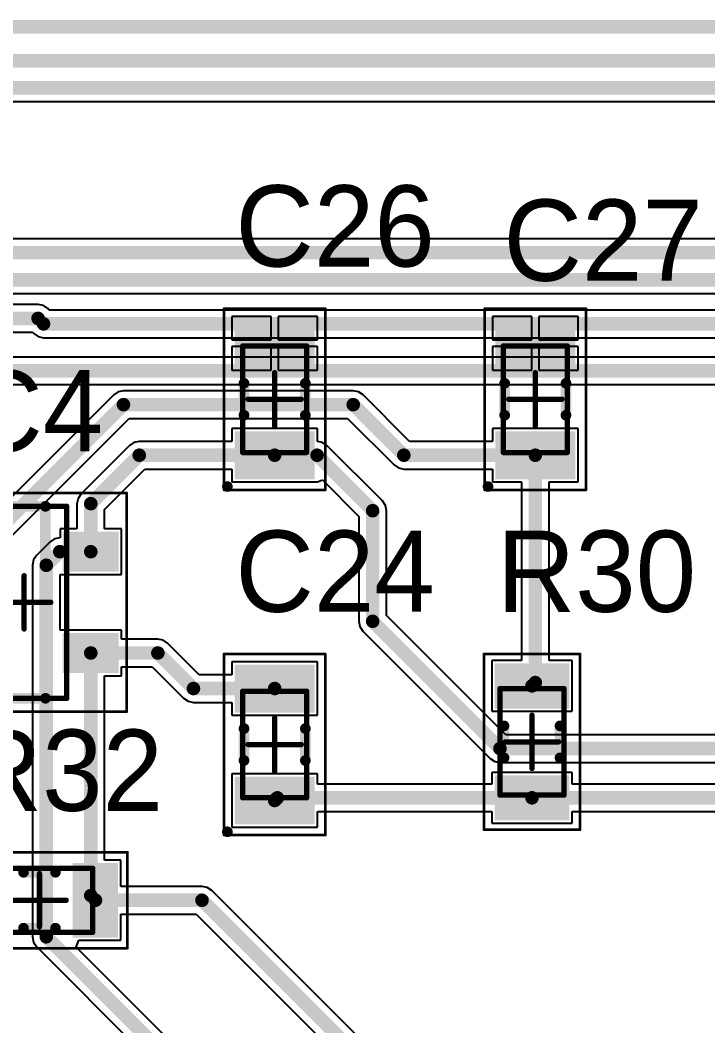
# Model space of a CAD drawing. Header units: millimetres. Extents: x 2.5 to 14.5, y 1.2 to 4.8.
# Drawn here: x 9.981 to 10.489, y 3.217 to 3.96 of the extents above; entities that cross this region are included whole.
import ezdxf

# ---------------------------------------------------------------- set-up
doc = ezdxf.new("R2010")
doc.units = ezdxf.units.MM
doc.header["$MEASUREMENT"] = 0
for name, color, linetype in [('BottomLayer', 5, 'Continuous'), ('ConnectLayer', 7, 'Continuous'), ('Mechanical13', 56, 'Continuous'), ('Mechanical15', 56, 'Continuous'), ('TopLayer', 1, 'Continuous'), ('TopOverlay', 2, 'Continuous'), ('TopPaste', 8, 'Continuous'), ('TopSolder', 216, 'Continuous')]:
    doc.layers.add(name, color=color, linetype=linetype)

# ---------------------------------------------------------------- blocks, each defined once
blk = doc.blocks.new('RESC_0805_2012_68')
at = {"layer": 'Mechanical13', "const_width": 0.00394}
for points in [[(-0.03937, 0.02362), (-0.03937, -0.02362)], [(0.03937, 0.02362), (-0.03937, 0.02362)], [(0.03937, 0.02362), (0.03937, -0.02362)], [(0.03937, -0.02362), (-0.03937, -0.02362)]]:
    blk.add_lwpolyline(points, dxfattribs=at)
at = {"layer": 'Mechanical13', "const_width": 0.00197}
for points in [[(-0.04035, 0.02362, 1), (-0.03839, 0.02362, 1)], [(-0.04035, 0.02362, 1), (-0.03839, 0.02362, 1)], [(0.03839, 0.02362, 1), (0.04035, 0.02362, 1)], [(0.03839, 0.02362, 1), (0.04035, 0.02362, 1)], [(-0.04035, -0.02362, 1), (-0.03839, -0.02362, 1)], [(-0.04035, -0.02362, 1), (-0.03839, -0.02362, 1)], [(0.03839, -0.02362, 1), (0.04035, -0.02362, 1)], [(0.03839, -0.02362, 1), (0.04035, -0.02362, 1)]]:
    blk.add_lwpolyline(points, format="xyb", close=True, dxfattribs=at)
at = {"layer": 'Mechanical15'}
for points, const_width in [([(-0.06496, 0.03543), (-0.06496, -0.03543)], 0.00197), ([(0.06496, 0.03543), (-0.06496, 0.03543)], 0.00197), ([(0.06496, 0.03543), (0.06496, -0.03543)], 0.00197), ([(0, 0.01968), (0, -0.01969)], 0.00394), ([(0.01968, 0), (-0.01969, 0)], 0.00394), ([(0.06496, -0.03543), (-0.06496, -0.03543)], 0.00197)]:
    blk.add_lwpolyline(points, dxfattribs=dict(at, const_width=const_width))
for points, const_width in [([(-0.06545, 0.03543, 1), (-0.06447, 0.03543, 1)], 0.000984), ([(-0.06545, 0.03543, 1), (-0.06447, 0.03543, 1)], 0.000984), ([(0.06447, 0.03543, 1), (0.06545, 0.03543, 1)], 0.000984), ([(0.06447, 0.03543, 1), (0.06545, 0.03543, 1)], 0.000984), ([(-0.00098, 0.01968, 1), (0.00098, 0.01968, 1)], 0.00197), ([(-0.02067, 0, 1), (-0.0187, 0, 1)], 0.00197), ([(0.0187, 0, 1), (0.02067, 0, 1)], 0.00197), ([(-0.00098, -0.01969, 1), (0.00098, -0.01969, 1)], 0.00197), ([(-0.06545, -0.03543, 1), (-0.06447, -0.03543, 1)], 0.000984), ([(-0.06545, -0.03543, 1), (-0.06447, -0.03543, 1)], 0.000984), ([(0.06447, -0.03543, 1), (0.06545, -0.03543, 1)], 0.000984), ([(0.06447, -0.03543, 1), (0.06545, -0.03543, 1)], 0.000984)]:
    blk.add_lwpolyline(points, format="xyb", close=True, dxfattribs=dict(at, const_width=const_width))
at = {"layer": 'TopLayer'}
for points in [[(-0.02756, -0.02461), (-0.02756, 0.02461), (-0.05512, -0.02461), (-0.05512, 0.02461)], [(0.05512, -0.02461), (0.05512, 0.02461), (0.02756, -0.02461), (0.02756, 0.02461)]]:
    blk.add_solid(points, dxfattribs=at)
at = {"layer": 'TopOverlay', "const_width": 0.00787}
for points in [[(0.01181, 0.02067), (-0.01181, 0.02067)], [(0.01181, -0.02067), (-0.01181, -0.02067)]]:
    blk.add_lwpolyline(points, dxfattribs=at)
at = {"layer": 'TopOverlay', "const_width": 0.00394}
for points in [[(-0.01378, 0.02067, 1), (-0.00984, 0.02067, 1)], [(0.00984, 0.02067, 1), (0.01378, 0.02067, 1)], [(-0.01378, -0.02067, 1), (-0.00984, -0.02067, 1)], [(0.00984, -0.02067, 1), (0.01378, -0.02067, 1)]]:
    blk.add_lwpolyline(points, format="xyb", close=True, dxfattribs=at)
at = {"layer": 'TopPaste'}
for points in [[(-0.02756, -0.02461), (-0.02756, 0.02461), (-0.05512, -0.02461), (-0.05512, 0.02461)], [(0.05512, -0.02461), (0.05512, 0.02461), (0.02756, -0.02461), (0.02756, 0.02461)]]:
    blk.add_solid(points, dxfattribs=at)
at = {"layer": 'TopSolder'}
for points in [[(-0.02461, -0.02756), (-0.02461, 0.02756), (-0.05807, -0.02756), (-0.05807, 0.02756)], [(0.05807, -0.02756), (0.05807, 0.02756), (0.02461, -0.02756), (0.02461, 0.02756)]]:
    blk.add_solid(points, dxfattribs=at)
blk = doc.blocks.new('RESC_0805_2012_70')
at = {"layer": 'Mechanical13', "const_width": 0.00394}
for points in [[(-0.03937, -0.02362), (-0.03937, 0.02362)], [(0.03937, 0.02362), (-0.03937, 0.02362)], [(0.03937, -0.02362), (0.03937, 0.02362)], [(0.03937, -0.02362), (-0.03937, -0.02362)]]:
    blk.add_lwpolyline(points, dxfattribs=at)
at = {"layer": 'Mechanical13', "const_width": 0.00197}
for points in [[(-0.04035, 0.02362, 1), (-0.03839, 0.02362, 1)], [(-0.04035, 0.02362, 1), (-0.03839, 0.02362, 1)], [(0.03839, 0.02362, 1), (0.04035, 0.02362, 1)], [(0.03839, 0.02362, 1), (0.04035, 0.02362, 1)], [(-0.04035, -0.02362, 1), (-0.03839, -0.02362, 1)], [(-0.04035, -0.02362, 1), (-0.03839, -0.02362, 1)], [(0.03839, -0.02362, 1), (0.04035, -0.02362, 1)], [(0.03839, -0.02362, 1), (0.04035, -0.02362, 1)]]:
    blk.add_lwpolyline(points, format="xyb", close=True, dxfattribs=at)
at = {"layer": 'Mechanical15'}
for points, const_width in [([(-0.06496, -0.03543), (-0.06496, 0.03543)], 0.00197), ([(0.06496, 0.03543), (-0.06496, 0.03543)], 0.00197), ([(0.06496, -0.03543), (0.06496, 0.03543)], 0.00197), ([(0, -0.01969), (0, 0.01968)], 0.00394), ([(0.01968, 0), (-0.01969, 0)], 0.00394), ([(0.06496, -0.03543), (-0.06496, -0.03543)], 0.00197)]:
    blk.add_lwpolyline(points, dxfattribs=dict(at, const_width=const_width))
for points, const_width in [([(-0.06545, 0.03543, 1), (-0.06447, 0.03543, 1)], 0.000984), ([(-0.06545, 0.03543, 1), (-0.06447, 0.03543, 1)], 0.000984), ([(0.06447, 0.03543, 1), (0.06545, 0.03543, 1)], 0.000984), ([(0.06447, 0.03543, 1), (0.06545, 0.03543, 1)], 0.000984), ([(-0.00098, 0.01968, 1), (0.00098, 0.01968, 1)], 0.00197), ([(-0.02067, 0, 1), (-0.0187, 0, 1)], 0.00197), ([(0.0187, 0, 1), (0.02067, 0, 1)], 0.00197), ([(-0.00098, -0.01969, 1), (0.00098, -0.01969, 1)], 0.00197), ([(-0.06545, -0.03543, 1), (-0.06447, -0.03543, 1)], 0.000984), ([(-0.06545, -0.03543, 1), (-0.06447, -0.03543, 1)], 0.000984), ([(0.06447, -0.03543, 1), (0.06545, -0.03543, 1)], 0.000984), ([(0.06447, -0.03543, 1), (0.06545, -0.03543, 1)], 0.000984)]:
    blk.add_lwpolyline(points, format="xyb", close=True, dxfattribs=dict(at, const_width=const_width))
at = {"layer": 'TopLayer'}
for points in [[(-0.02756, -0.02461), (-0.02756, 0.02461), (-0.05512, -0.02461), (-0.05512, 0.02461)], [(0.05512, -0.02461), (0.05512, 0.02461), (0.02756, -0.02461), (0.02756, 0.02461)]]:
    blk.add_solid(points, dxfattribs=at)
at = {"layer": 'TopOverlay', "const_width": 0.00787}
for points in [[(0.01181, 0.02067), (-0.01181, 0.02067)], [(0.01181, -0.02067), (-0.01181, -0.02067)]]:
    blk.add_lwpolyline(points, dxfattribs=at)
at = {"layer": 'TopOverlay', "const_width": 0.00394}
for points in [[(-0.01378, 0.02067, 1), (-0.00984, 0.02067, 1)], [(0.00984, 0.02067, 1), (0.01378, 0.02067, 1)], [(-0.01378, -0.02067, 1), (-0.00984, -0.02067, 1)], [(0.00984, -0.02067, 1), (0.01378, -0.02067, 1)]]:
    blk.add_lwpolyline(points, format="xyb", close=True, dxfattribs=at)
at = {"layer": 'TopPaste'}
for points in [[(-0.02756, -0.02461), (-0.02756, 0.02461), (-0.05512, -0.02461), (-0.05512, 0.02461)], [(0.05512, -0.02461), (0.05512, 0.02461), (0.02756, -0.02461), (0.02756, 0.02461)]]:
    blk.add_solid(points, dxfattribs=at)
at = {"layer": 'TopSolder'}
for points in [[(-0.02461, -0.02756), (-0.02461, 0.02756), (-0.05807, -0.02756), (-0.05807, 0.02756)], [(0.05807, -0.02756), (0.05807, 0.02756), (0.02461, -0.02756), (0.02461, 0.02756)]]:
    blk.add_solid(points, dxfattribs=at)
blk = doc.blocks.new('SOT95P245X110_5N_137')
at = {"layer": 'Mechanical13', "const_width": 0.00394}
for points in [[(-0.0315, 0.07087), (0.0315, 0.07087)], [(-0.0315, -0.07087), (-0.0315, 0.07087)], [(0.0315, -0.07087), (0.0315, 0.07087)], [(-0.0315, -0.07087), (0.0315, -0.07087)]]:
    blk.add_lwpolyline(points, dxfattribs=at)
at = {"layer": 'Mechanical13', "const_width": 0.00197}
for points in [[(-0.03248, 0.07087, 1), (-0.03051, 0.07087, 1)], [(-0.03248, 0.07087, 1), (-0.03051, 0.07087, 1)], [(0.03051, 0.07087, 1), (0.03248, 0.07087, 1)], [(0.03051, 0.07087, 1), (0.03248, 0.07087, 1)], [(-0.03248, -0.07087, 1), (-0.03051, -0.07087, 1)], [(-0.03248, -0.07087, 1), (-0.03051, -0.07087, 1)], [(0.03051, -0.07087, 1), (0.03248, -0.07087, 1)], [(0.03051, -0.07087, 1), (0.03248, -0.07087, 1)]]:
    blk.add_lwpolyline(points, format="xyb", close=True, dxfattribs=at)
at = {"layer": 'Mechanical15'}
for points, const_width in [([(-0.07579, 0.08071), (0.07579, 0.08071)], 0.00197), ([(-0.07579, -0.08071), (-0.07579, 0.08071)], 0.00197), ([(0.07579, -0.08071), (0.07579, 0.08071)], 0.00197), ([(0, -0.01968), (0, 0.01969)], 0.00394), ([(-0.01969, 0), (0.01968, 0)], 0.00394), ([(-0.07579, -0.08071), (0.07579, -0.08071)], 0.00197)]:
    blk.add_lwpolyline(points, dxfattribs=dict(at, const_width=const_width))
for points, const_width in [([(-0.07628, 0.08071, 1), (-0.0753, 0.08071, 1)], 0.000984), ([(-0.07628, 0.08071, 1), (-0.0753, 0.08071, 1)], 0.000984), ([(0.07529, 0.08071, 1), (0.07628, 0.08071, 1)], 0.000984), ([(0.07529, 0.08071, 1), (0.07628, 0.08071, 1)], 0.000984), ([(-0.00098, 0.01969, 1), (0.00098, 0.01969, 1)], 0.00197), ([(-0.02067, 0, 1), (-0.0187, 0, 1)], 0.00197), ([(0.0187, 0, 1), (0.02067, 0, 1)], 0.00197), ([(-0.00098, -0.01968, 1), (0.00098, -0.01968, 1)], 0.00197), ([(-0.07628, -0.08071, 1), (-0.0753, -0.08071, 1)], 0.000984), ([(-0.07628, -0.08071, 1), (-0.0753, -0.08071, 1)], 0.000984), ([(0.07529, -0.08071, 1), (0.07628, -0.08071, 1)], 0.000984), ([(0.07529, -0.08071, 1), (0.07628, -0.08071, 1)], 0.000984)]:
    blk.add_lwpolyline(points, format="xyb", close=True, dxfattribs=dict(at, const_width=const_width))
at = {"layer": 'TopLayer'}
for points in [[(-0.0315, 0.02559), (-0.0315, 0.04921), (-0.06693, 0.02559), (-0.06693, 0.04921)], [(0.06693, 0.02559), (0.06693, 0.04921), (0.0315, 0.02559), (0.0315, 0.04921)], [(-0.0315, -0.01181), (-0.0315, 0.01181), (-0.06693, -0.01181), (-0.06693, 0.01181)], [(-0.0315, -0.04921), (-0.0315, -0.02559), (-0.06693, -0.04921), (-0.06693, -0.02559)], [(0.06693, -0.04921), (0.06693, -0.02559), (0.0315, -0.04921), (0.0315, -0.02559)]]:
    blk.add_solid(points, dxfattribs=at)
at = {"layer": 'TopOverlay'}
for points, const_width in [([(-0.04429, 0.07087, 1), (-0.05413, 0.07087, 1)], 0.00984), ([(-0.05659, 0.07087, 1), (-0.05167, 0.07087, 1)], 0.00492), ([(-0.04675, 0.07087, 1), (-0.04183, 0.07087, 1)], 0.00492), ([(-0.01772, 0.07087, 1), (-0.01378, 0.07087, 1)], 0.00394), ([(-0.01772, 0.07087, 1), (-0.01378, 0.07087, 1)], 0.00394), ([(0.01378, 0.07087, 1), (0.01772, 0.07087, 1)], 0.00394), ([(0.01378, 0.07087, 1), (0.01772, 0.07087, 1)], 0.00394), ([(-0.01772, -0.07087, 1), (-0.01378, -0.07087, 1)], 0.00394), ([(-0.01772, -0.07087, 1), (-0.01378, -0.07087, 1)], 0.00394), ([(0.01378, -0.07087, 1), (0.01772, -0.07087, 1)], 0.00394), ([(0.01378, -0.07087, 1), (0.01772, -0.07087, 1)], 0.00394)]:
    blk.add_lwpolyline(points, format="xyb", close=True, dxfattribs=dict(at, const_width=const_width))
at = {"layer": 'TopOverlay', "const_width": 0.00787}
for points in [[(-0.01575, -0.07087), (-0.01575, 0.07087)], [(-0.01575, 0.07087), (0.01575, 0.07087)], [(0.01575, -0.07087), (0.01575, 0.07087)], [(-0.01575, -0.07087), (0.01575, -0.07087)]]:
    blk.add_lwpolyline(points, dxfattribs=at)
at = {"layer": 'TopPaste'}
for points in [[(-0.0315, 0.02559), (-0.0315, 0.04921), (-0.06693, 0.02559), (-0.06693, 0.04921)], [(0.06693, 0.02559), (0.06693, 0.04921), (0.0315, 0.02559), (0.0315, 0.04921)], [(-0.0315, -0.01181), (-0.0315, 0.01181), (-0.06693, -0.01181), (-0.06693, 0.01181)], [(-0.0315, -0.04921), (-0.0315, -0.02559), (-0.06693, -0.04921), (-0.06693, -0.02559)], [(0.06693, -0.04921), (0.06693, -0.02559), (0.0315, -0.04921), (0.0315, -0.02559)]]:
    blk.add_solid(points, dxfattribs=at)
at = {"layer": 'TopSolder'}
for points in [[(-0.02854, 0.02264), (-0.02854, 0.05217), (-0.06988, 0.02264), (-0.06988, 0.05217)], [(0.06988, 0.02264), (0.06988, 0.05217), (0.02854, 0.02264), (0.02854, 0.05217)], [(-0.02854, -0.01476), (-0.02854, 0.01476), (-0.06988, -0.01476), (-0.06988, 0.01476)], [(-0.02854, -0.05217), (-0.02854, -0.02264), (-0.06988, -0.05217), (-0.06988, -0.02264)], [(0.06988, -0.05217), (0.06988, -0.02264), (0.02854, -0.05217), (0.02854, -0.02264)]]:
    blk.add_solid(points, dxfattribs=at)
blk = doc.blocks.new('CAPCP2012X06N_178')
at = {"layer": 'Mechanical13', "const_width": 0.00394}
for points in [[(-0.03937, 0.02362), (-0.03937, -0.02362)], [(-0.03937, 0.02362), (0.03937, 0.02362)], [(0.03937, 0.02362), (0.03937, -0.02362)], [(-0.03937, -0.02362), (0.03937, -0.02362)]]:
    blk.add_lwpolyline(points, dxfattribs=at)
at = {"layer": 'Mechanical13', "const_width": 0.00197}
for points in [[(-0.04035, 0.02362, 1), (-0.03839, 0.02362, 1)], [(-0.04035, 0.02362, 1), (-0.03839, 0.02362, 1)], [(0.03839, 0.02362, 1), (0.04035, 0.02362, 1)], [(0.03839, 0.02362, 1), (0.04035, 0.02362, 1)], [(-0.04035, -0.02362, 1), (-0.03839, -0.02362, 1)], [(-0.04035, -0.02362, 1), (-0.03839, -0.02362, 1)], [(0.03839, -0.02362, 1), (0.04035, -0.02362, 1)], [(0.03839, -0.02362, 1), (0.04035, -0.02362, 1)]]:
    blk.add_lwpolyline(points, format="xyb", close=True, dxfattribs=at)
at = {"layer": 'Mechanical15'}
for points, const_width in [([(-0.06693, 0.0374), (-0.06693, -0.0374)], 0.00197), ([(-0.06693, 0.0374), (0.06693, 0.0374)], 0.00197), ([(0.06693, 0.0374), (0.06693, -0.0374)], 0.00197), ([(0, 0.01969), (0, -0.01968)], 0.00394), ([(-0.01969, 0), (0.01969, 0)], 0.00394), ([(-0.06693, -0.0374), (0.06693, -0.0374)], 0.00197)]:
    blk.add_lwpolyline(points, dxfattribs=dict(at, const_width=const_width))
for points, const_width in [([(-0.06742, 0.0374, 1), (-0.06644, 0.0374, 1)], 0.000984), ([(-0.06742, 0.0374, 1), (-0.06644, 0.0374, 1)], 0.000984), ([(0.06644, 0.0374, 1), (0.06742, 0.0374, 1)], 0.000984), ([(0.06644, 0.0374, 1), (0.06742, 0.0374, 1)], 0.000984), ([(-0.00098, 0.01969, 1), (0.00098, 0.01969, 1)], 0.00197), ([(-0.02067, 0, 1), (-0.0187, 0, 1)], 0.00197), ([(0.0187, 0, 1), (0.02067, 0, 1)], 0.00197), ([(-0.00098, -0.01968, 1), (0.00098, -0.01968, 1)], 0.00197), ([(-0.06742, -0.0374, 1), (-0.06644, -0.0374, 1)], 0.000984), ([(-0.06742, -0.0374, 1), (-0.06644, -0.0374, 1)], 0.000984), ([(0.06644, -0.0374, 1), (0.06742, -0.0374, 1)], 0.000984), ([(0.06644, -0.0374, 1), (0.06742, -0.0374, 1)], 0.000984)]:
    blk.add_lwpolyline(points, format="xyb", close=True, dxfattribs=dict(at, const_width=const_width))
at = {"layer": 'TopLayer'}
for points in [[(-0.02657, -0.02658), (-0.02657, 0.02657), (-0.0561, -0.02658), (-0.0561, 0.02657)], [(0.0561, -0.02658), (0.0561, 0.02657), (0.02657, -0.02658), (0.02657, 0.02657)]]:
    blk.add_solid(points, dxfattribs=at)
at = {"layer": 'TopOverlay'}
for points, const_width in [([(-0.06249, 0.03493, 1), (-0.06642, 0.03493, 1)], 0.00394), ([(-0.06741, 0.03493, 1), (-0.06544, 0.03493, 1)], 0.00197), ([(-0.06347, 0.03493, 1), (-0.0615, 0.03493, 1)], 0.00197), ([(-0.01378, 0.02264, 1), (-0.00984, 0.02264, 1)], 0.00394), ([(0.00984, 0.02264, 1), (0.01378, 0.02264, 1)], 0.00394), ([(-0.01378, -0.02264, 1), (-0.00984, -0.02264, 1)], 0.00394), ([(0.00984, -0.02264, 1), (0.01378, -0.02264, 1)], 0.00394)]:
    blk.add_lwpolyline(points, format="xyb", close=True, dxfattribs=dict(at, const_width=const_width))
at = {"layer": 'TopOverlay', "const_width": 0.00787}
for points in [[(-0.01181, 0.02264), (0.01181, 0.02264)], [(-0.01181, -0.02264), (0.01181, -0.02264)]]:
    blk.add_lwpolyline(points, dxfattribs=at)
at = {"layer": 'TopPaste'}
for points in [[(-0.02657, -0.02658), (-0.02657, 0.02657), (-0.0561, -0.02658), (-0.0561, 0.02657)], [(0.0561, -0.02658), (0.0561, 0.02657), (0.02657, -0.02658), (0.02657, 0.02657)]]:
    blk.add_solid(points, dxfattribs=at)
at = {"layer": 'TopSolder'}
for points in [[(-0.02362, -0.02953), (-0.02362, 0.02953), (-0.05905, -0.02953), (-0.05905, 0.02953)], [(0.05905, -0.02953), (0.05905, 0.02953), (0.02362, -0.02953), (0.02362, 0.02953)]]:
    blk.add_solid(points, dxfattribs=at)
blk = doc.blocks.new('CAPCP2012X06N_179')
at = {"layer": 'Mechanical13', "const_width": 0.00394}
for points in [[(-0.03937, 0.02362), (-0.03937, -0.02362)], [(-0.03937, 0.02362), (0.03937, 0.02362)], [(0.03937, 0.02362), (0.03937, -0.02362)], [(-0.03937, -0.02362), (0.03937, -0.02362)]]:
    blk.add_lwpolyline(points, dxfattribs=at)
at = {"layer": 'Mechanical13', "const_width": 0.00197}
for points in [[(-0.04035, 0.02362, 1), (-0.03839, 0.02362, 1)], [(-0.04035, 0.02362, 1), (-0.03839, 0.02362, 1)], [(0.03839, 0.02362, 1), (0.04035, 0.02362, 1)], [(0.03839, 0.02362, 1), (0.04035, 0.02362, 1)], [(-0.04035, -0.02362, 1), (-0.03839, -0.02362, 1)], [(-0.04035, -0.02362, 1), (-0.03839, -0.02362, 1)], [(0.03839, -0.02362, 1), (0.04035, -0.02362, 1)], [(0.03839, -0.02362, 1), (0.04035, -0.02362, 1)]]:
    blk.add_lwpolyline(points, format="xyb", close=True, dxfattribs=at)
at = {"layer": 'Mechanical15'}
for points, const_width in [([(-0.06693, 0.0374), (-0.06693, -0.0374)], 0.00197), ([(-0.06693, 0.0374), (0.06693, 0.0374)], 0.00197), ([(0.06693, 0.0374), (0.06693, -0.0374)], 0.00197), ([(0, 0.01969), (0, -0.01968)], 0.00394), ([(-0.01969, 0), (0.01969, 0)], 0.00394), ([(-0.06693, -0.0374), (0.06693, -0.0374)], 0.00197)]:
    blk.add_lwpolyline(points, dxfattribs=dict(at, const_width=const_width))
for points, const_width in [([(-0.06742, 0.0374, 1), (-0.06644, 0.0374, 1)], 0.000984), ([(-0.06742, 0.0374, 1), (-0.06644, 0.0374, 1)], 0.000984), ([(0.06644, 0.0374, 1), (0.06742, 0.0374, 1)], 0.000984), ([(0.06644, 0.0374, 1), (0.06742, 0.0374, 1)], 0.000984), ([(-0.00098, 0.01969, 1), (0.00098, 0.01969, 1)], 0.00197), ([(-0.02067, 0, 1), (-0.0187, 0, 1)], 0.00197), ([(0.0187, 0, 1), (0.02067, 0, 1)], 0.00197), ([(-0.00098, -0.01968, 1), (0.00098, -0.01968, 1)], 0.00197), ([(-0.06742, -0.0374, 1), (-0.06644, -0.0374, 1)], 0.000984), ([(-0.06742, -0.0374, 1), (-0.06644, -0.0374, 1)], 0.000984), ([(0.06644, -0.0374, 1), (0.06742, -0.0374, 1)], 0.000984), ([(0.06644, -0.0374, 1), (0.06742, -0.0374, 1)], 0.000984)]:
    blk.add_lwpolyline(points, format="xyb", close=True, dxfattribs=dict(at, const_width=const_width))
at = {"layer": 'TopLayer'}
for points in [[(-0.02657, -0.02658), (-0.02657, 0.02657), (-0.0561, -0.02658), (-0.0561, 0.02657)], [(0.0561, -0.02658), (0.0561, 0.02657), (0.02657, -0.02658), (0.02657, 0.02657)]]:
    blk.add_solid(points, dxfattribs=at)
at = {"layer": 'TopOverlay'}
for points, const_width in [([(-0.06249, 0.03493, 1), (-0.06642, 0.03493, 1)], 0.00394), ([(-0.06741, 0.03493, 1), (-0.06544, 0.03493, 1)], 0.00197), ([(-0.06347, 0.03493, 1), (-0.0615, 0.03493, 1)], 0.00197), ([(-0.01378, 0.02264, 1), (-0.00984, 0.02264, 1)], 0.00394), ([(0.00984, 0.02264, 1), (0.01378, 0.02264, 1)], 0.00394), ([(-0.01378, -0.02264, 1), (-0.00984, -0.02264, 1)], 0.00394), ([(0.00984, -0.02264, 1), (0.01378, -0.02264, 1)], 0.00394)]:
    blk.add_lwpolyline(points, format="xyb", close=True, dxfattribs=dict(at, const_width=const_width))
at = {"layer": 'TopOverlay', "const_width": 0.00787}
for points in [[(-0.01181, 0.02264), (0.01181, 0.02264)], [(-0.01181, -0.02264), (0.01181, -0.02264)]]:
    blk.add_lwpolyline(points, dxfattribs=at)
at = {"layer": 'TopPaste'}
for points in [[(-0.02657, -0.02658), (-0.02657, 0.02657), (-0.0561, -0.02658), (-0.0561, 0.02657)], [(0.0561, -0.02658), (0.0561, 0.02657), (0.02657, -0.02658), (0.02657, 0.02657)]]:
    blk.add_solid(points, dxfattribs=at)
at = {"layer": 'TopSolder'}
for points in [[(-0.02362, -0.02953), (-0.02362, 0.02953), (-0.05905, -0.02953), (-0.05905, 0.02953)], [(0.05905, -0.02953), (0.05905, 0.02953), (0.02362, -0.02953), (0.02362, 0.02953)]]:
    blk.add_solid(points, dxfattribs=at)
blk = doc.blocks.new('CAPCP2012X06N_181')
at = {"layer": 'Mechanical13', "const_width": 0.00394}
for points in [[(-0.03937, 0.02362), (-0.03937, -0.02362)], [(-0.03937, 0.02362), (0.03937, 0.02362)], [(0.03937, 0.02362), (0.03937, -0.02362)], [(-0.03937, -0.02362), (0.03937, -0.02362)]]:
    blk.add_lwpolyline(points, dxfattribs=at)
at = {"layer": 'Mechanical13', "const_width": 0.00197}
for points in [[(-0.04035, 0.02362, 1), (-0.03839, 0.02362, 1)], [(-0.04035, 0.02362, 1), (-0.03839, 0.02362, 1)], [(0.03839, 0.02362, 1), (0.04035, 0.02362, 1)], [(0.03839, 0.02362, 1), (0.04035, 0.02362, 1)], [(-0.04035, -0.02362, 1), (-0.03839, -0.02362, 1)], [(-0.04035, -0.02362, 1), (-0.03839, -0.02362, 1)], [(0.03839, -0.02362, 1), (0.04035, -0.02362, 1)], [(0.03839, -0.02362, 1), (0.04035, -0.02362, 1)]]:
    blk.add_lwpolyline(points, format="xyb", close=True, dxfattribs=at)
at = {"layer": 'Mechanical15'}
for points, const_width in [([(-0.06693, 0.0374), (-0.06693, -0.0374)], 0.00197), ([(-0.06693, 0.0374), (0.06693, 0.0374)], 0.00197), ([(0.06693, 0.0374), (0.06693, -0.0374)], 0.00197), ([(0, 0.01969), (0, -0.01968)], 0.00394), ([(-0.01969, 0), (0.01969, 0)], 0.00394), ([(-0.06693, -0.0374), (0.06693, -0.0374)], 0.00197)]:
    blk.add_lwpolyline(points, dxfattribs=dict(at, const_width=const_width))
for points, const_width in [([(-0.06742, 0.0374, 1), (-0.06644, 0.0374, 1)], 0.000984), ([(-0.06742, 0.0374, 1), (-0.06644, 0.0374, 1)], 0.000984), ([(0.06644, 0.0374, 1), (0.06742, 0.0374, 1)], 0.000984), ([(0.06644, 0.0374, 1), (0.06742, 0.0374, 1)], 0.000984), ([(-0.00098, 0.01969, 1), (0.00098, 0.01969, 1)], 0.00197), ([(-0.02067, 0, 1), (-0.0187, 0, 1)], 0.00197), ([(0.0187, 0, 1), (0.02067, 0, 1)], 0.00197), ([(-0.00098, -0.01968, 1), (0.00098, -0.01968, 1)], 0.00197), ([(-0.06742, -0.0374, 1), (-0.06644, -0.0374, 1)], 0.000984), ([(-0.06742, -0.0374, 1), (-0.06644, -0.0374, 1)], 0.000984), ([(0.06644, -0.0374, 1), (0.06742, -0.0374, 1)], 0.000984), ([(0.06644, -0.0374, 1), (0.06742, -0.0374, 1)], 0.000984)]:
    blk.add_lwpolyline(points, format="xyb", close=True, dxfattribs=dict(at, const_width=const_width))
at = {"layer": 'TopLayer'}
for points in [[(-0.02657, -0.02658), (-0.02657, 0.02657), (-0.0561, -0.02658), (-0.0561, 0.02657)], [(0.0561, -0.02658), (0.0561, 0.02657), (0.02657, -0.02658), (0.02657, 0.02657)]]:
    blk.add_solid(points, dxfattribs=at)
at = {"layer": 'TopOverlay'}
for points, const_width in [([(-0.06249, 0.03493, 1), (-0.06642, 0.03493, 1)], 0.00394), ([(-0.06741, 0.03493, 1), (-0.06544, 0.03493, 1)], 0.00197), ([(-0.06347, 0.03493, 1), (-0.0615, 0.03493, 1)], 0.00197), ([(-0.01378, 0.02264, 1), (-0.00984, 0.02264, 1)], 0.00394), ([(0.00984, 0.02264, 1), (0.01378, 0.02264, 1)], 0.00394), ([(-0.01378, -0.02264, 1), (-0.00984, -0.02264, 1)], 0.00394), ([(0.00984, -0.02264, 1), (0.01378, -0.02264, 1)], 0.00394)]:
    blk.add_lwpolyline(points, format="xyb", close=True, dxfattribs=dict(at, const_width=const_width))
at = {"layer": 'TopOverlay', "const_width": 0.00787}
for points in [[(-0.01181, 0.02264), (0.01181, 0.02264)], [(-0.01181, -0.02264), (0.01181, -0.02264)]]:
    blk.add_lwpolyline(points, dxfattribs=at)
at = {"layer": 'TopPaste'}
for points in [[(-0.02657, -0.02658), (-0.02657, 0.02657), (-0.0561, -0.02658), (-0.0561, 0.02657)], [(0.0561, -0.02658), (0.0561, 0.02657), (0.02657, -0.02658), (0.02657, 0.02657)]]:
    blk.add_solid(points, dxfattribs=at)
at = {"layer": 'TopSolder'}
for points in [[(-0.02362, -0.02953), (-0.02362, 0.02953), (-0.05905, -0.02953), (-0.05905, 0.02953)], [(0.05905, -0.02953), (0.05905, 0.02953), (0.02362, -0.02953), (0.02362, 0.02953)]]:
    blk.add_solid(points, dxfattribs=at)

msp = doc.modelspace()

# ---------------------------------------------------------------- linework, layer by layer
at = {"layer": 'BottomLayer', "const_width": 0.01}
for points in [[(8.39, 3.955), (12.127, 3.955)], [(8.39328, 3.93), (12.154, 3.93)], [(8.40157, 3.91), (12.19, 3.91)], [(8.30812, 3.78826), (12.21274, 3.78826)], [(8.3164, 3.76826), (11.70019, 3.76826)], [(8.31611, 3.73969), (9.99394, 3.73969)], [(9.99394, 3.73969), (9.99796, 3.73566)], [(9.99796, 3.73566), (11.68374, 3.73566)], [(9.40173, 3.70098), (10.55161, 3.70098)]]:
    msp.add_lwpolyline(points, dxfattribs=at)
at = {"layer": 'BottomLayer', "const_width": 0.005}
for points in [[(9.99144, 3.73969, 1), (9.99644, 3.73969, 1)], [(9.99144, 3.73969, 1), (9.99644, 3.73969, 1)], [(9.99546, 3.73566, 1), (10.00046, 3.73566, 1)], [(9.99546, 3.73566, 1), (10.00046, 3.73566, 1)]]:
    msp.add_lwpolyline(points, format="xyb", close=True, dxfattribs=at)
at = {"layer": 'ConnectLayer'}
for p, q in [((8.40579, 3.8998), (12.18578, 3.8998)), ((12.21274, 3.79846), (8.31152, 3.79846)), ((8.32079, 3.75807), (11.66904, 3.75807)), ((9.99394, 3.74988), (8.31951, 3.74988)), ((9.99784, 3.74911), (9.99394, 3.74988)), ((10.00115, 3.7469), (9.99784, 3.74911)), ((10.00218, 3.74586), (10.00115, 3.7469)), ((11.66434, 3.74586), (10.00218, 3.74586)), ((10.16616, 3.7411), (10.13709, 3.7411)), ((10.13709, 3.7411), (10.13709, 3.72384)), ((10.16616, 3.72384), (10.16616, 3.7411)), ((10.20024, 3.7411), (10.17116, 3.7411)), ((10.17116, 3.7411), (10.17116, 3.72384)), ((10.20024, 3.72384), (10.20024, 3.7411)), ((10.35861, 3.7411), (10.32953, 3.7411)), ((10.32953, 3.7411), (10.32953, 3.72384)), ((10.35861, 3.72384), (10.35861, 3.7411)), ((10.39268, 3.7411), (10.36361, 3.7411)), ((10.36361, 3.7411), (10.36361, 3.72384)), ((10.39268, 3.72384), (10.39268, 3.7411)), ((9.39471, 3.72949), (9.98971, 3.72949)), ((9.98971, 3.72949), (9.99075, 3.72845)), ((9.99075, 3.72845), (9.99406, 3.72624)), ((9.99406, 3.72624), (9.99796, 3.72547)), ((9.99796, 3.72547), (10.53483, 3.72547)), ((10.13709, 3.72384), (10.16616, 3.72384)), ((10.17116, 3.72384), (10.20024, 3.72384)), ((10.32953, 3.72384), (10.35861, 3.72384)), ((10.36361, 3.72384), (10.39268, 3.72384)), ((10.16616, 3.71884), (10.13709, 3.71884)), ((10.13709, 3.71884), (10.13709, 3.70157)), ((10.16616, 3.70157), (10.16616, 3.71884)), ((10.20024, 3.71884), (10.17116, 3.71884)), ((10.17116, 3.71884), (10.17116, 3.70157)), ((10.20024, 3.70157), (10.20024, 3.71884)), ((10.35861, 3.71884), (10.32953, 3.71884)), ((10.32953, 3.71884), (10.32953, 3.70157)), ((10.35861, 3.70157), (10.35861, 3.71884)), ((10.39268, 3.71884), (10.36361, 3.71884)), ((10.36361, 3.71884), (10.36361, 3.70157)), ((10.39268, 3.70157), (10.39268, 3.71884)), ((10.52874, 3.71118), (9.40596, 3.71118)), ((10.13709, 3.70157), (10.16616, 3.70157)), ((10.17116, 3.70157), (10.20024, 3.70157)), ((10.32953, 3.70157), (10.35861, 3.70157)), ((10.36361, 3.70157), (10.39268, 3.70157)), ((9.40382, 3.69078), (10.52874, 3.69078)), ((10.0531, 3.68542), (10.04979, 3.68321)), ((10.057, 3.6862), (10.0531, 3.68542)), ((10.22666, 3.6862), (10.057, 3.6862)), ((10.23056, 3.68542), (10.22666, 3.6862)), ((10.23387, 3.68321), (10.23056, 3.68542)), ((10.04979, 3.68321), (9.95079, 3.58421)), ((10.26822, 3.64886), (10.23387, 3.68321)), ((9.95716, 3.56175), (10.06122, 3.6658)), ((10.06122, 3.6658), (10.22244, 3.6658)), ((10.22244, 3.6658), (10.25679, 3.63145)), ((10.20024, 3.65843), (10.13709, 3.65843)), ((10.13709, 3.65843), (10.13709, 3.64886)), ((10.20024, 3.64881), (10.20024, 3.65843)), ((10.39268, 3.65843), (10.32953, 3.65843)), ((10.32953, 3.65843), (10.32953, 3.64886)), ((10.39268, 3.6189), (10.39268, 3.65843)), ((10.06476, 3.64808), (10.06145, 3.64587)), ((10.06866, 3.64886), (10.06476, 3.64808)), ((10.13709, 3.64886), (10.06866, 3.64886)), ((10.2039, 3.64808), (10.20024, 3.64881)), ((10.20721, 3.64587), (10.2039, 3.64808)), ((10.32953, 3.64886), (10.26822, 3.64886)), ((10.06145, 3.64587), (10.02566, 3.61008)), ((10.24821, 3.60487), (10.20721, 3.64587)), ((10.04307, 3.59865), (10.07289, 3.62847)), ((10.07289, 3.62847), (10.13709, 3.62847)), ((10.13709, 3.62847), (10.13709, 3.6189)), ((10.25679, 3.63145), (10.2601, 3.62924)), ((10.2601, 3.62924), (10.264, 3.62847)), ((10.264, 3.62847), (10.32953, 3.62847)), ((10.32953, 3.62847), (10.32953, 3.6189)), ((10.13709, 3.6189), (10.20024, 3.6189)), ((10.20024, 3.6189), (10.20385, 3.62039)), ((10.20024, 3.6189), (10.20024, 3.6189)), ((10.20385, 3.62039), (10.2308, 3.59344)), ((10.32953, 3.6189), (10.35091, 3.6189)), ((10.35091, 3.6189), (10.35091, 3.48709)), ((10.3713, 3.48709), (10.3713, 3.6189)), ((10.3713, 3.6189), (10.39268, 3.6189)), ((10.02566, 3.61008), (10.02345, 3.60678)), ((10.02345, 3.60678), (10.02268, 3.60287)), ((10.02268, 3.60287), (10.02268, 3.58421)), ((10.25042, 3.60156), (10.24821, 3.60487)), ((10.04307, 3.58421), (10.04307, 3.59865)), ((10.2512, 3.59766), (10.25042, 3.60156)), ((10.2512, 3.52022), (10.2512, 3.59766)), ((10.2308, 3.59344), (10.2308, 3.516)), ((10.02268, 3.58421), (10.01016, 3.58421)), ((10.01016, 3.58421), (10.01016, 3.5776)), ((10.05559, 3.58421), (10.04307, 3.58421)), ((10.05559, 3.55059), (10.05559, 3.58421)), ((10.00279, 3.57461), (9.99279, 3.56461)), ((10.0061, 3.57682), (10.00279, 3.57461)), ((10.01, 3.5776), (10.0061, 3.57682)), ((10.01016, 3.5776), (10.01, 3.5776)), ((9.99058, 3.5613), (9.9898, 3.5574)), ((9.99279, 3.56461), (9.99058, 3.5613)), ((9.9898, 3.5574), (9.9898, 3.283)), ((10.0102, 3.50941), (10.0102, 3.55059)), ((10.0102, 3.55059), (10.05559, 3.55059)), ((10.2308, 3.516), (10.23158, 3.5121)), ((10.33922, 3.4322), (10.2512, 3.52022)), ((10.05559, 3.50941), (10.0102, 3.50941)), ((10.05559, 3.50279), (10.05559, 3.50941)), ((10.23158, 3.5121), (10.23379, 3.50879)), ((10.23379, 3.50879), (10.32779, 3.41479)), ((10.0824, 3.50279), (10.05559, 3.50279)), ((10.0863, 3.50202), (10.0824, 3.50279)), ((10.08961, 3.49981), (10.0863, 3.50202)), ((10.11289, 3.47653), (10.08961, 3.49981)), ((10.20024, 3.4861), (10.13709, 3.4861)), ((10.13709, 3.4861), (10.13709, 3.47653)), ((10.20024, 3.44657), (10.20024, 3.4861)), ((10.35091, 3.48709), (10.32906, 3.48709)), ((10.32906, 3.48709), (10.32906, 3.44953)), ((10.38827, 3.48709), (10.3713, 3.48709)), ((10.38827, 3.44953), (10.38827, 3.48709)), ((10.05559, 3.47579), (10.05559, 3.4824)), ((10.05559, 3.4824), (10.07818, 3.4824)), ((10.07818, 3.4824), (10.10145, 3.45913)), ((10.13709, 3.47653), (10.11289, 3.47653)), ((10.04307, 3.33961), (10.04307, 3.47579)), ((10.04307, 3.47579), (10.05559, 3.47579)), ((10.10145, 3.45913), (10.10476, 3.45692)), ((10.10476, 3.45692), (10.10866, 3.45614)), ((10.10866, 3.45614), (10.13709, 3.45614)), ((10.13709, 3.45614), (10.13709, 3.44657)), ((10.32906, 3.44953), (10.38827, 3.44953)), ((10.13709, 3.44657), (10.20024, 3.44657)), ((10.685, 3.4322), (10.33922, 3.4322)), ((10.32779, 3.41479), (10.3311, 3.41258)), ((10.3311, 3.41258), (10.335, 3.4118)), ((10.335, 3.4118), (10.68078, 3.4118)), ((10.20024, 3.40343), (10.13709, 3.40343)), ((10.13709, 3.40343), (10.13709, 3.3639)), ((10.20024, 3.39583), (10.20024, 3.40343)), ((10.38827, 3.40441), (10.32906, 3.40441)), ((10.32906, 3.40441), (10.32906, 3.39583)), ((10.38827, 3.39583), (10.38827, 3.40441)), ((10.32906, 3.39583), (10.20024, 3.39583)), ((10.51906, 3.39583), (10.38827, 3.39583)), ((10.20024, 3.3639), (10.20024, 3.37543)), ((10.20024, 3.37543), (10.32906, 3.37543)), ((10.32906, 3.37543), (10.32906, 3.36685)), ((10.38827, 3.36685), (10.38827, 3.37543)), ((10.38827, 3.37543), (10.51906, 3.37543)), ((10.32906, 3.36685), (10.38827, 3.36685)), ((10.13709, 3.3639), (10.20024, 3.3639)), ((10.05512, 3.33961), (10.04307, 3.33961)), ((10.05512, 3.3202), (10.05512, 3.33961)), ((10.115, 3.3202), (10.05512, 3.3202)), ((10.1189, 3.31942), (10.115, 3.3202)), ((10.12221, 3.31721), (10.1189, 3.31942)), ((10.27831, 3.16111), (10.12221, 3.31721)), ((10.05512, 3.28039), (10.05512, 3.2998)), ((10.05512, 3.2998), (10.11078, 3.2998)), ((10.11078, 3.2998), (10.26091, 3.14967)), ((9.9898, 3.283), (9.99058, 3.2791)), ((9.99058, 3.2791), (9.99279, 3.27579)), ((9.99279, 3.27579), (10.1788, 3.08978)), ((10.02203, 3.27539), (10.0241, 3.28039)), ((10.0241, 3.28039), (10.05512, 3.28039)), ((10.19621, 3.10121), (10.02203, 3.27539))]:
    msp.add_line(p, q, dxfattribs=at)
at = {"layer": 'TopLayer', "const_width": 0.01}
for points in [[(9.9484, 3.5674), (10.057, 3.676)], [(10.057, 3.676), (10.22666, 3.676)], [(10.22666, 3.676), (10.264, 3.63866)], [(10.03287, 3.60287), (10.06866, 3.63866)], [(10.06866, 3.63866), (10.16866, 3.63866)], [(10.16866, 3.63866), (10.2, 3.63866)], [(10.2, 3.63866), (10.241, 3.59766)], [(10.264, 3.63866), (10.36111, 3.63866)], [(10.36111, 3.47075), (10.36111, 3.63866)], [(10.03287, 3.5674), (10.03287, 3.60287)], [(10.241, 3.516), (10.241, 3.59766)], [(10, 3.5574), (10.01, 3.5674)], [(10.01, 3.5674), (10.03287, 3.5674)], [(10, 3.283), (10, 3.5574)], [(10.241, 3.516), (10.335, 3.422)], [(10.03287, 3.31346), (10.03287, 3.4926)], [(10.03287, 3.4926), (10.0824, 3.4926)], [(10.0824, 3.4926), (10.10866, 3.46634)], [(10.10866, 3.46634), (10.16866, 3.46634)], [(10.35866, 3.46831), (10.36111, 3.47075)], [(10.335, 3.422), (10.685, 3.422)], [(10.16866, 3.38366), (10.17063, 3.38563)], [(10.17063, 3.38563), (10.35866, 3.38563)], [(10.35866, 3.38563), (10.54866, 3.38563)], [(10.03287, 3.31346), (10.03634, 3.31)], [(10.03634, 3.31), (10.115, 3.31)], [(10.115, 3.31), (10.2711, 3.1539)], [(10, 3.283), (10.189, 3.094)]]:
    msp.add_lwpolyline(points, dxfattribs=at)
at = {"layer": 'TopLayer', "const_width": 0.005}
for points in [[(10.0545, 3.676, 1), (10.0595, 3.676, 1)], [(10.0545, 3.676, 1), (10.0595, 3.676, 1)], [(10.22416, 3.676, 1), (10.22916, 3.676, 1)], [(10.22416, 3.676, 1), (10.22916, 3.676, 1)], [(10.06616, 3.63866, 1), (10.07116, 3.63866, 1)], [(10.06616, 3.63866, 1), (10.07116, 3.63866, 1)], [(10.16616, 3.63866, 1), (10.17116, 3.63866, 1)], [(10.16616, 3.63866, 1), (10.17116, 3.63866, 1)], [(10.1975, 3.63866, 1), (10.2025, 3.63866, 1)], [(10.1975, 3.63866, 1), (10.2025, 3.63866, 1)], [(10.2615, 3.63866, 1), (10.2665, 3.63866, 1)], [(10.2615, 3.63866, 1), (10.2665, 3.63866, 1)], [(10.35861, 3.63866, 1), (10.36361, 3.63866, 1)], [(10.35861, 3.63866, 1), (10.36361, 3.63866, 1)], [(10.03037, 3.60287, 1), (10.03537, 3.60287, 1)], [(10.03037, 3.60287, 1), (10.03537, 3.60287, 1)], [(10.2385, 3.59766, 1), (10.2435, 3.59766, 1)], [(10.2385, 3.59766, 1), (10.2435, 3.59766, 1)], [(10.0075, 3.5674, 1), (10.0125, 3.5674, 1)], [(10.0075, 3.5674, 1), (10.0125, 3.5674, 1)], [(10.03037, 3.5674, 1), (10.03537, 3.5674, 1)], [(10.03037, 3.5674, 1), (10.03537, 3.5674, 1)], [(9.9975, 3.5574, 1), (10.0025, 3.5574, 1)], [(9.9975, 3.5574, 1), (10.0025, 3.5574, 1)], [(10.2385, 3.516, 1), (10.2435, 3.516, 1)], [(10.2385, 3.516, 1), (10.2435, 3.516, 1)], [(10.03037, 3.4926, 1), (10.03537, 3.4926, 1)], [(10.03037, 3.4926, 1), (10.03537, 3.4926, 1)], [(10.0799, 3.4926, 1), (10.0849, 3.4926, 1)], [(10.0799, 3.4926, 1), (10.0849, 3.4926, 1)], [(10.10616, 3.46634, 1), (10.11116, 3.46634, 1)], [(10.10616, 3.46634, 1), (10.11116, 3.46634, 1)], [(10.16616, 3.46634, 1), (10.17116, 3.46634, 1)], [(10.35616, 3.46831, 1), (10.36116, 3.46831, 1)], [(10.35861, 3.47075, 1), (10.36361, 3.47075, 1)], [(10.35861, 3.47075, 1), (10.36361, 3.47075, 1)], [(10.3325, 3.422, 1), (10.3375, 3.422, 1)], [(10.3325, 3.422, 1), (10.3375, 3.422, 1)], [(10.16616, 3.38366, 1), (10.17116, 3.38366, 1)], [(10.16813, 3.38563, 1), (10.17313, 3.38563, 1)], [(10.16813, 3.38563, 1), (10.17313, 3.38563, 1)], [(10.35616, 3.38563, 1), (10.36116, 3.38563, 1)], [(10.35616, 3.38563, 1), (10.36116, 3.38563, 1)], [(10.03037, 3.31346, 1), (10.03537, 3.31346, 1)], [(10.03037, 3.31346, 1), (10.03537, 3.31346, 1)], [(10.03384, 3.31, 1), (10.03884, 3.31, 1)], [(10.03384, 3.31, 1), (10.03884, 3.31, 1)], [(10.1125, 3.31, 1), (10.1175, 3.31, 1)], [(10.1125, 3.31, 1), (10.1175, 3.31, 1)], [(9.9975, 3.283, 1), (10.0025, 3.283, 1)], [(9.9975, 3.283, 1), (10.0025, 3.283, 1)]]:
    msp.add_lwpolyline(points, format="xyb", close=True, dxfattribs=at)

# ---------------------------------------------------------------- block references
for name, p, rotation in [('CAPCP2012X06N_179', (10.16866, 3.68), 90), ('CAPCP2012X06N_178', (10.36111, 3.68), 90), ('CAPCP2012X06N_181', (10.16866, 3.425), 90), ('RESC_0805_2012_70', (10.35866, 3.42697), 270), ('RESC_0805_2012_68', (9.995, 3.31), 180)]:
    msp.add_blockref(name, p, dxfattribs=dict(rotation=rotation))
msp.add_blockref('SOT95P245X110_5N_137', (9.98366, 3.53))

# ---------------------------------------------------------------- texts
at = {"layer": 'TopOverlay'}
for s, p in [('C26', (10.13966, 3.778)), ('C27', (10.33761, 3.7675)), ('IC4', (9.91716, 3.6415)), ('C24', (10.13966, 3.523)), ('R30', (10.33266, 3.52297)), ('R32', (9.939, 3.376))]:
    msp.add_text(s, height=0.06, dxfattribs=at).set_placement(p)

doc.saveas('drawing.dxf')
